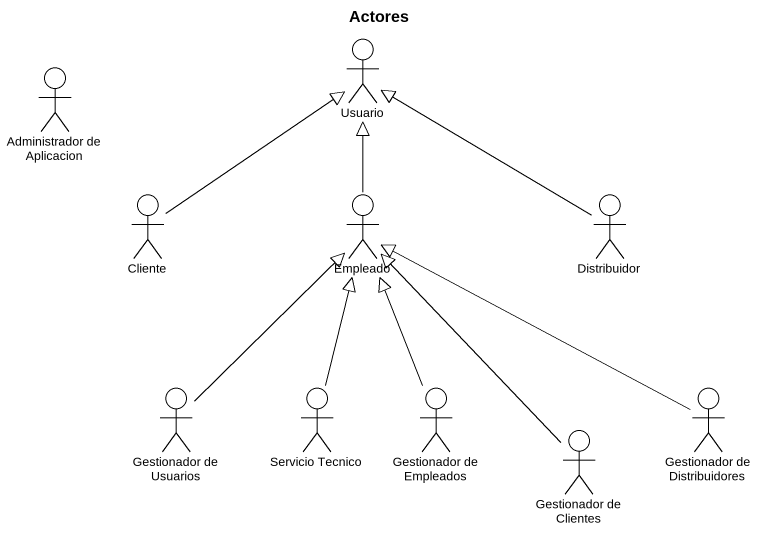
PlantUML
@startuml
title Actores
actor "Administrador de Aplicacion" as Administrador_de_Aplicacion
actor Usuario
actor Cliente
actor Empleado
actor Distribuidor
actor "Gestionador de Usuarios" as Gestionador_de_Usuarios
actor "Servicio Tecnico" as Servicio_Tecnico
actor "Gestionador de Empleados" as Gestionador_de_Empleados
actor "Gestionador de Clientes" as Gestionador_de_Clientes
actor "Gestionador de Distribuidores" as Gestionador_de
Cliente -up-|> Usuario
Empleado -up-|> Usuario
Distribuidor -up-|> Usuario
Gestionador_de_Usuarios -up-|> Empleado
Servicio_Tecnico -up-|> Empleado
Gestionador_de_Empleados -up-|> Empleado
Gestionador_de_Clientes -up-|> Empleado
Gestionador_de -left-|> Empleado
@enduml
